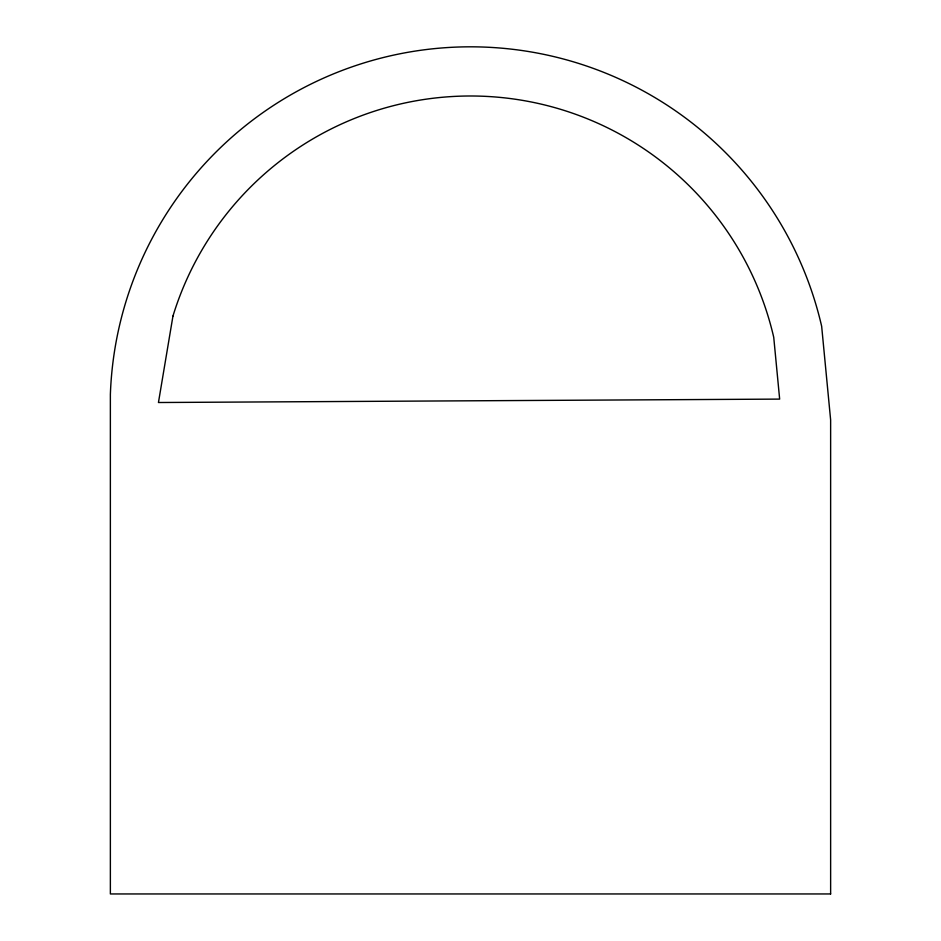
<?xml version="1.0" encoding="UTF-8"?>
<svg xmlns="http://www.w3.org/2000/svg" width="941" height="941" viewBox="0 0 941 941"><rect width="100%" height="100%" fill="white"/><g stroke="black" fill="none" stroke-linecap="round" stroke-linejoin="round"><path stroke-width="1.41" d="M172.956 316.07L158.453 402.513L779.654 399.102L773.737 337.325A311.177 311.177 0 0 0 172.956 316.07M830.632 893.95L110.368 893.95L110.368 394.444A360.356 360.356 0 0 1 821.658 326.28L830.632 419.921L830.632 893.95"/></g></svg>
